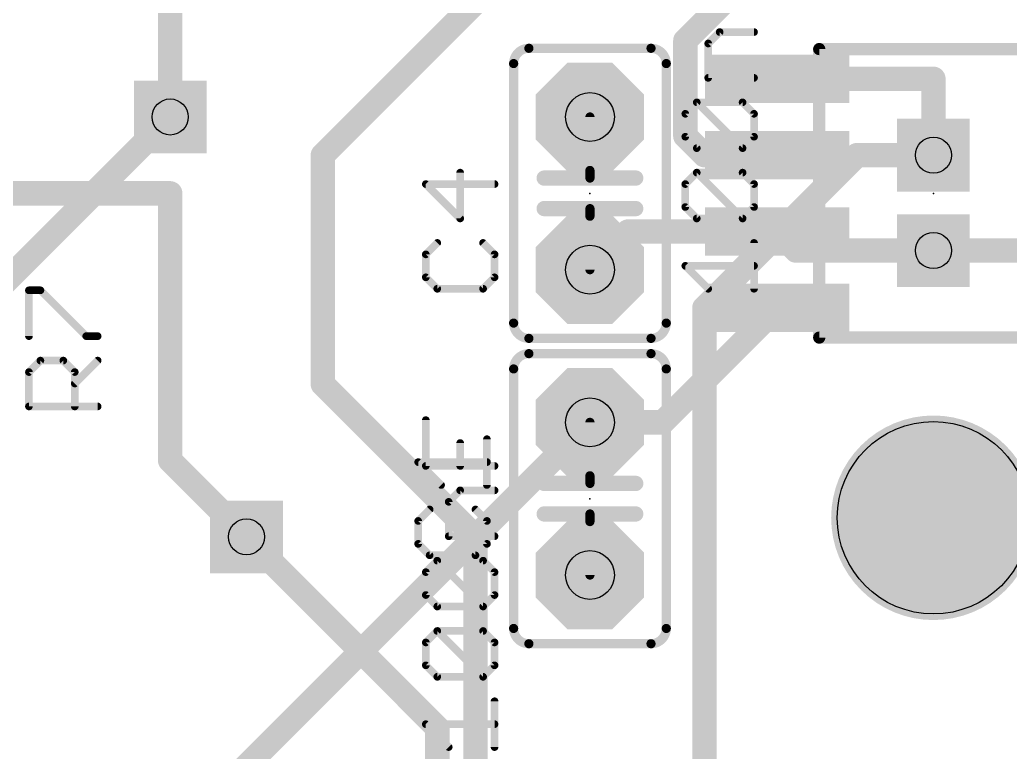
# Model space of a CAD drawing. Extents: x 34.1 to 120.9, y -11.6 to 61.2.
# Drawn here: x 59.73 to 76.21, y 26.9 to 39.08 of the extents above; entities that cross this region are included whole.
import ezdxf

# ---------------------------------------------------------------- set-up
doc = ezdxf.new("R2010")
doc.units = 0
for name, color, linetype in [('1', 22, 'CONTINUOUS'), ('16', 175, 'CONTINUOUS'), ('17', 82, 'CONTINUOUS'), ('18', 82, 'CONTINUOUS'), ('20', 7, 'CONTINUOUS'), ('21', 253, 'CONTINUOUS'), ('23', 7, 'CONTINUOUS'), ('25', 253, 'CONTINUOUS'), ('27', 253, 'CONTINUOUS'), ('29', 253, 'CONTINUOUS'), ('30', 253, 'CONTINUOUS'), ('31', 253, 'CONTINUOUS'), ('44', 253, 'CONTINUOUS'), ('51', 253, 'CONTINUOUS')]:
    doc.layers.add(name, color=color, linetype=linetype)

# ---------------------------------------------------------------- blocks, each defined once
blk = doc.blocks.new('OCTAGONP')
at = {"const_width": 0.5}
blk.add_lwpolyline([(-0.25, -0.1036), (-0.25, 0.1036), (-0.1036, 0.25), (0.1036, 0.25), (0.25, 0.1036), (0.25, -0.1036), (0.1036, -0.25), (-0.1036, -0.25), (-0.25, -0.1036), (-0.25, 0.1036)], dxfattribs=at)
blk = doc.blocks.new('RECT')
blk.add_solid([(-0.5, -0.5), (0.5, -0.5), (-0.5, 0.5), (0.5, 0.5)])
blk = doc.blocks.new('SQUAREV')
blk.add_solid([(-0.5, -0.5), (0.5, -0.5), (-0.5, 0.5), (0.5, 0.5)])

msp = doc.modelspace()

# ---------------------------------------------------------------- linework, layer by layer
at = {"layer": '1', "const_width": 0.4064}
for points in [[(70.8025, 38.735), (75.2475, 43.18)], [(64.77, 36.83), (67.945, 40.005)], [(70.8025, 37.1475), (70.8025, 38.735)], [(74.93, 38.1), (72.33, 38.1)], [(74.93, 36.83), (74.93, 38.1)], [(62.23, 37.465), (55.499, 30.734)], [(71.12, 36.83), (70.8025, 37.1475)], [(64.77, 33.02), (64.77, 36.83)], [(72.33, 36.83), (71.12, 36.83)], [(69.85, 35.56), (69.215, 34.925)], [(72.33, 35.56), (69.85, 35.56)], [(72.33, 35.56), (72.6475, 35.2425)], [(72.6475, 35.2425), (74.93, 35.2425)], [(72.33, 34.29), (70.425, 32.385)], [(67.31, 30.48), (64.77, 33.02)], [(70.425, 32.385), (69.215, 32.385)], [(63.5, 30.48), (66.675, 27.305)], [(67.31, 17.78), (67.31, 30.48)], [(66.675, 27.305), (66.675, 21.2725)]]:
    msp.add_lwpolyline(points, dxfattribs=at)
at = {"layer": '1', "const_width": 0.2032}
for points in [[(70.9041, 38.735, 1), (70.7009, 38.735)], [(70.7307, 38.8068, 1), (70.8743, 38.6632)], [(72.33, 38.2016, 1), (72.33, 37.9984)], [(75.0316, 38.1, 1), (74.8284, 38.1)], [(74.93, 37.9984, 1), (74.93, 38.2016)], [(62.3018, 37.3932, 1), (62.1582, 37.5368)], [(70.7009, 37.1475, 1), (70.9041, 37.1475)], [(70.8743, 37.2193, 1), (70.7307, 37.0757)], [(64.8716, 36.83, 1), (64.6684, 36.83)], [(64.6982, 36.9018, 1), (64.8418, 36.7582)], [(71.12, 36.9316, 1), (71.12, 36.7284)], [(71.0482, 36.7582, 1), (71.1918, 36.9018)], [(72.33, 36.7284, 1), (72.33, 36.9316)], [(74.8284, 36.83, 1), (75.0316, 36.83)], [(69.85, 35.6616, 1), (69.85, 35.4584)], [(69.9218, 35.4882, 1), (69.7782, 35.6318)], [(72.4018, 35.6318, 1), (72.2582, 35.4882)], [(72.33, 35.4584, 1), (72.33, 35.6616)], [(72.6475, 35.3441, 1), (72.6475, 35.1409)], [(74.93, 35.1409, 1), (74.93, 35.3441)], [(72.5757, 35.1707, 1), (72.7193, 35.3143)], [(69.1432, 34.9968, 1), (69.2868, 34.8532)], [(72.4018, 34.2182, 1), (72.2582, 34.3618)], [(64.8418, 33.0918, 1), (64.6982, 32.9482)], [(64.6684, 33.02, 1), (64.8716, 33.02)], [(69.215, 32.4866, 1), (69.215, 32.2834)], [(70.3532, 32.4568, 1), (70.4968, 32.3132)], [(70.425, 32.2834, 1), (70.425, 32.4866)], [(63.5718, 30.5518, 1), (63.4282, 30.4082)], [(67.4116, 30.48, 1), (67.2084, 30.48)], [(67.2382, 30.4082, 1), (67.3818, 30.5518)], [(66.7766, 27.305, 1), (66.5734, 27.305)], [(66.6032, 27.2332, 1), (66.7468, 27.3768)]]:
    msp.add_lwpolyline(points, format="xyb", dxfattribs=at)
at = {"layer": '16', "const_width": 0.4064}
for points in [[(62.23, 40.64), (62.23, 37.465)], [(71.12, 34.29), (73.66, 36.83)], [(73.66, 36.83), (74.93, 36.83)], [(58.42, 36.195), (62.23, 36.195)], [(62.23, 36.195), (62.23, 31.75)], [(77.1525, 35.2425), (74.93, 35.2425)], [(71.12, 26.67), (71.12, 34.29)], [(69.215, 32.385), (62.23, 25.4)], [(62.23, 31.75), (63.5, 30.48)]]:
    msp.add_lwpolyline(points, dxfattribs=at)
at = {"layer": '16', "const_width": 0.2032}
for points in [[(62.1284, 37.465, 1), (62.3316, 37.465)], [(73.66, 36.9316, 1), (73.66, 36.7284)], [(73.7318, 36.7582, 1), (73.5882, 36.9018)], [(74.93, 36.7284, 1), (74.93, 36.9316)], [(62.3316, 36.195, 1), (62.1284, 36.195)], [(62.23, 36.0934, 1), (62.23, 36.2966)], [(74.93, 35.3441, 1), (74.93, 35.1409)], [(71.2216, 34.29, 1), (71.0184, 34.29)], [(71.0482, 34.3618, 1), (71.1918, 34.2182)], [(69.2868, 32.3132, 1), (69.1432, 32.4568)], [(62.1284, 31.75, 1), (62.3316, 31.75)], [(62.3018, 31.8218, 1), (62.1582, 31.6782)], [(63.4282, 30.4082, 1), (63.5718, 30.5518)]]:
    msp.add_lwpolyline(points, format="xyb", dxfattribs=at)
at = {"layer": '20', "const_width": 0.0254}
msp.add_lwpolyline([(50.0126, 38.7604, 0.1623), (69.3928, 0)], format="xyb", dxfattribs=at)
at = {"layer": '20'}
msp.add_circle((74.93, 30.7975), 1.6, dxfattribs=at)
at = {"layer": '21'}
for points, const_width in [([(68.199, 38.608, 0.4142), (67.945, 38.354)], 0.1524), ([(68.199, 38.6461, 1), (68.199, 38.5699)], 0.0762), ([(68.199, 38.5699, 1), (68.199, 38.6461)], 0.0762), ([(70.485, 38.354, 0.4142), (70.231, 38.608)], 0.1524), ([(70.231, 38.6461, 1), (70.231, 38.5699)], 0.0762), ([(70.231, 38.5699, 1), (70.231, 38.6461)], 0.0762), ([(67.9831, 38.354, 1), (67.9069, 38.354)], 0.0762), ([(70.5231, 38.354, 1), (70.4469, 38.354)], 0.0762), ([(67.9069, 38.354, 1), (67.9831, 38.354)], 0.0762), ([(70.4469, 38.354, 1), (70.5231, 38.354)], 0.0762), ([(69.2531, 36.576, 1), (69.1769, 36.576)], 0.0762), ([(68.453, 36.5125, 1), (68.453, 36.3855)], 0.127), ([(69.215, 36.5125, 1), (69.215, 36.3855)], 0.127), ([(69.1769, 36.449, 1), (69.2531, 36.449)], 0.0762), ([(69.215, 36.3855, 1), (69.215, 36.5125)], 0.127), ([(69.977, 36.3855, 1), (69.977, 36.5125)], 0.127), ([(68.453, 36.0045, 1), (68.453, 35.8775)], 0.127), ([(69.215, 36.0045, 1), (69.215, 35.8775)], 0.127), ([(69.2531, 35.941, 1), (69.1769, 35.941)], 0.0762), ([(69.215, 35.8775, 1), (69.215, 36.0045)], 0.127), ([(69.977, 35.8775, 1), (69.977, 36.0045)], 0.127), ([(69.1769, 35.814, 1), (69.2531, 35.814)], 0.0762), ([(67.945, 34.036, 0.4142), (68.199, 33.782)], 0.1524), ([(67.9831, 34.036, 1), (67.9069, 34.036)], 0.0762), ([(67.9069, 34.036, 1), (67.9831, 34.036)], 0.0762), ([(70.231, 33.782, 0.4142), (70.485, 34.036)], 0.1524), ([(70.5231, 34.036, 1), (70.4469, 34.036)], 0.0762), ([(70.4469, 34.036, 1), (70.5231, 34.036)], 0.0762), ([(68.199, 33.8201, 1), (68.199, 33.7439)], 0.0762), ([(68.199, 33.7439, 1), (68.199, 33.8201)], 0.0762), ([(70.231, 33.8201, 1), (70.231, 33.7439)], 0.0762), ([(70.231, 33.7439, 1), (70.231, 33.8201)], 0.0762), ([(68.199, 33.528, 0.4142), (67.945, 33.274)], 0.1524), ([(68.199, 33.5661, 1), (68.199, 33.4899)], 0.0762), ([(68.199, 33.4899, 1), (68.199, 33.5661)], 0.0762), ([(70.485, 33.274, 0.4142), (70.231, 33.528)], 0.1524), ([(70.231, 33.5661, 1), (70.231, 33.4899)], 0.0762), ([(70.231, 33.4899, 1), (70.231, 33.5661)], 0.0762), ([(67.9831, 33.274, 1), (67.9069, 33.274)], 0.0762), ([(67.9069, 33.274, 1), (67.9831, 33.274)], 0.0762), ([(70.5231, 33.274, 1), (70.4469, 33.274)], 0.0762), ([(70.4469, 33.274, 1), (70.5231, 33.274)], 0.0762), ([(68.453, 31.4325, 1), (68.453, 31.3055)], 0.127), ([(69.215, 31.4325, 1), (69.215, 31.3055)], 0.127), ([(69.2531, 31.496, 1), (69.1769, 31.496)], 0.0762), ([(69.215, 31.3055, 1), (69.215, 31.4325)], 0.127), ([(69.977, 31.3055, 1), (69.977, 31.4325)], 0.127), ([(69.1769, 31.369, 1), (69.2531, 31.369)], 0.0762), ([(68.453, 30.9245, 1), (68.453, 30.7975)], 0.127), ([(69.215, 30.9245, 1), (69.215, 30.7975)], 0.127), ([(69.215, 30.7975, 1), (69.215, 30.9245)], 0.127), ([(69.977, 30.7975, 1), (69.977, 30.9245)], 0.127), ([(69.2531, 30.861, 1), (69.1769, 30.861)], 0.0762), ([(69.1769, 30.734, 1), (69.2531, 30.734)], 0.0762), ([(67.945, 28.956, 0.4142), (68.199, 28.702)], 0.1524), ([(67.9831, 28.956, 1), (67.9069, 28.956)], 0.0762), ([(70.231, 28.702, 0.4142), (70.485, 28.956)], 0.1524), ([(70.5231, 28.956, 1), (70.4469, 28.956)], 0.0762), ([(67.9069, 28.956, 1), (67.9831, 28.956)], 0.0762), ([(70.4469, 28.956, 1), (70.5231, 28.956)], 0.0762), ([(68.199, 28.7401, 1), (68.199, 28.6639)], 0.0762), ([(68.199, 28.6639, 1), (68.199, 28.7401)], 0.0762), ([(70.231, 28.7401, 1), (70.231, 28.6639)], 0.0762), ([(70.231, 28.6639, 1), (70.231, 28.7401)], 0.0762)]:
    msp.add_lwpolyline(points, format="xyb", dxfattribs=dict(at, const_width=const_width))
for points, const_width in [([(68.199, 38.608), (70.231, 38.608)], 0.1524), ([(67.945, 34.036), (67.945, 38.354)], 0.1524), ([(70.485, 38.354), (70.485, 34.036)], 0.1524), ([(69.215, 36.576), (69.215, 36.449)], 0.1524), ([(69.215, 36.449), (68.453, 36.449)], 0.254), ([(69.215, 36.449), (69.977, 36.449)], 0.254), ([(68.453, 35.941), (69.215, 35.941)], 0.254), ([(69.215, 35.941), (69.977, 35.941)], 0.254), ([(69.215, 35.941), (69.215, 35.814)], 0.1524), ([(68.199, 33.782), (70.231, 33.782)], 0.1524), ([(70.231, 33.528), (68.199, 33.528)], 0.1524), ([(67.945, 28.956), (67.945, 33.274)], 0.1524), ([(70.485, 33.274), (70.485, 28.956)], 0.1524), ([(69.215, 31.369), (68.453, 31.369)], 0.254), ([(69.977, 31.369), (69.215, 31.369)], 0.254), ([(69.215, 31.369), (69.215, 31.496)], 0.1524), ([(69.215, 30.861), (68.453, 30.861)], 0.254), ([(69.215, 30.861), (69.977, 30.861)], 0.254), ([(69.215, 30.734), (69.215, 30.861)], 0.1524), ([(70.231, 28.702), (68.199, 28.702)], 0.1524)]:
    msp.add_lwpolyline(points, dxfattribs=dict(at, const_width=const_width))
at = {"layer": '23'}
for p in [(69.215, 36.195), (74.93, 36.195), (69.215, 31.115)]:
    msp.add_point(p, dxfattribs=at)
at = {"layer": '25', "const_width": 0.127}
for points in [[(67.0555, 35.7769), (67.0555, 36.5395)], [(67.6275, 36.3489), (66.4835, 36.3489)], [(66.4835, 36.3489), (67.0555, 35.7769)], [(66.6742, 35.3702), (66.4835, 35.1795)], [(67.6275, 35.1795), (67.4368, 35.3702)], [(66.4835, 35.1795), (66.4835, 34.7982)], [(67.6275, 34.7982), (67.6275, 35.1795)], [(66.4835, 34.7982), (66.6742, 34.6075)], [(67.4368, 34.6075), (67.6275, 34.7982)], [(59.8795, 33.8191), (59.8795, 34.5817)], [(59.8795, 34.5817), (60.0702, 34.5817)], [(60.0702, 34.5817), (60.8328, 33.8191)], [(66.6742, 34.6075), (67.4368, 34.6075)], [(60.8328, 33.8191), (61.0235, 33.8191)], [(59.8795, 33.2217), (60.0702, 33.4124)], [(60.0702, 33.4124), (60.4515, 33.4124)], [(60.4515, 33.4124), (60.6422, 33.2217)], [(60.6422, 33.031), (61.0235, 33.4124)], [(59.8795, 32.6497), (59.8795, 33.2217)], [(60.6422, 33.2217), (60.6422, 32.6497)], [(61.0235, 32.6497), (59.8795, 32.6497)], [(67.5005, 31.3426), (67.5005, 32.1052)], [(66.7379, 31.3426), (66.3565, 31.7239)], [(66.3565, 31.7239), (67.5005, 31.7239)], [(66.5472, 30.9359), (66.3565, 30.7452)], [(67.5005, 30.7452), (67.3098, 30.9359)], [(66.3565, 30.7452), (66.3565, 30.3639)], [(67.5005, 30.3639), (67.5005, 30.7452)], [(66.3565, 30.3639), (66.5472, 30.1732)], [(67.3098, 30.1732), (67.5005, 30.3639)], [(66.5472, 30.1732), (67.3098, 30.1732)]]:
    msp.add_lwpolyline(points, dxfattribs=at)
at = {"layer": '25', "const_width": 0.0635}
for points in [[(67.0873, 36.5395, 1), (67.0238, 36.5395)], [(66.4835, 36.3806, 1), (66.4835, 36.3171)], [(66.506, 36.3713, 1), (66.4611, 36.3264)], [(67.6275, 36.3171, 1), (67.6275, 36.3806)], [(67.0238, 35.7769, 1), (67.0873, 35.7769)], [(67.0331, 35.7544, 1), (67.078, 35.7993)], [(66.6966, 35.3477, 1), (66.6517, 35.3926)], [(67.4593, 35.3926, 1), (67.4144, 35.3477)], [(66.5153, 35.1795, 1), (66.4518, 35.1795)], [(66.4611, 35.2019, 1), (66.506, 35.157)], [(67.6593, 35.1795, 1), (67.5957, 35.1795)], [(67.605, 35.157, 1), (67.65, 35.2019)], [(66.506, 34.8206, 1), (66.4611, 34.7757)], [(66.4518, 34.7982, 1), (66.5153, 34.7982)], [(67.5957, 34.7982, 1), (67.6593, 34.7982)], [(67.65, 34.7757, 1), (67.605, 34.8206)], [(59.8795, 34.6135, 1), (59.8795, 34.55)], [(59.9113, 34.5817, 1), (59.8478, 34.5817)], [(60.0926, 34.6042, 1), (60.0477, 34.5593)], [(60.0702, 34.55, 1), (60.0702, 34.6135)], [(66.6742, 34.6393, 1), (66.6742, 34.5757)], [(66.6517, 34.585, 1), (66.6966, 34.63)], [(67.4144, 34.63, 1), (67.4593, 34.585)], [(67.4368, 34.5757, 1), (67.4368, 34.6393)], [(59.8478, 33.8191, 1), (59.9113, 33.8191)], [(60.8328, 33.8509, 1), (60.8328, 33.7873)], [(60.8104, 33.7966, 1), (60.8553, 33.8416)], [(61.0235, 33.7873, 1), (61.0235, 33.8509)], [(60.0702, 33.4441, 1), (60.0702, 33.3806)], [(60.0926, 33.3899, 1), (60.0477, 33.4348)], [(60.474, 33.4348, 1), (60.4291, 33.3899)], [(60.4515, 33.3806, 1), (60.4515, 33.4441)], [(61.046, 33.3899, 1), (61.001, 33.4348)], [(59.9113, 33.2217, 1), (59.8478, 33.2217)], [(59.8571, 33.2441, 1), (59.902, 33.1992)], [(60.6739, 33.2217, 1), (60.6104, 33.2217)], [(60.6197, 33.1992, 1), (60.6646, 33.2441)], [(60.6197, 33.0535, 1), (60.6646, 33.0086)], [(59.8795, 32.6815, 1), (59.8795, 32.618)], [(59.8478, 32.6497, 1), (59.9113, 32.6497)], [(60.6104, 32.6497, 1), (60.6739, 32.6497)], [(61.0235, 32.618, 1), (61.0235, 32.6815)], [(67.5323, 32.1052, 1), (67.4688, 32.1052)], [(66.3565, 31.7557, 1), (66.3565, 31.6922)], [(66.379, 31.7464, 1), (66.3341, 31.7015)], [(67.5005, 31.6922, 1), (67.5005, 31.7557)], [(66.7154, 31.3201, 1), (66.7603, 31.3651)], [(67.4688, 31.3426, 1), (67.5323, 31.3426)], [(66.5696, 30.9134, 1), (66.5247, 30.9583)], [(67.3323, 30.9583, 1), (67.2874, 30.9134)], [(66.3883, 30.7452, 1), (66.3248, 30.7452)], [(66.3341, 30.7676, 1), (66.379, 30.7227)], [(67.5323, 30.7452, 1), (67.4688, 30.7452)], [(67.478, 30.7227, 1), (67.523, 30.7676)], [(66.3248, 30.3639, 1), (66.3883, 30.3639)], [(66.379, 30.3863, 1), (66.3341, 30.3414)], [(67.4688, 30.3639, 1), (67.5323, 30.3639)], [(67.523, 30.3414, 1), (67.478, 30.3863)], [(66.5472, 30.205, 1), (66.5472, 30.1415)], [(66.5247, 30.1508, 1), (66.5696, 30.1957)], [(67.2874, 30.1957, 1), (67.3323, 30.1508)], [(67.3098, 30.1415, 1), (67.3098, 30.205)]]:
    msp.add_lwpolyline(points, format="xyb", dxfattribs=at)
at = {"layer": '27', "const_width": 0.127}
for points in [[(71.1829, 38.6877), (71.3735, 38.8783)], [(71.3735, 38.8783), (71.9455, 38.8783)], [(71.1829, 38.1157), (71.1829, 38.6877)], [(71.9455, 38.1157), (71.1829, 38.1157)], [(70.8015, 37.5183), (70.9922, 37.7089)], [(70.9922, 37.7089), (71.7548, 37.7089)], [(71.7548, 36.9463), (70.9922, 37.7089)], [(71.7548, 37.7089), (71.9455, 37.5183)], [(70.8015, 37.137), (70.8015, 37.5183)], [(71.9455, 37.5183), (71.9455, 37.137)], [(70.9922, 36.9463), (70.8015, 37.137)], [(71.9455, 37.137), (71.7548, 36.9463)], [(71.7548, 36.9463), (70.9922, 36.9463)], [(70.8015, 36.3489), (70.9922, 36.5395)], [(70.9922, 36.5395), (71.7548, 36.5395)], [(71.7548, 35.7769), (70.9922, 36.5395)], [(71.7548, 36.5395), (71.9455, 36.3489)], [(70.8015, 35.9676), (70.8015, 36.3489)], [(71.9455, 36.3489), (71.9455, 35.9676)], [(70.9922, 35.7769), (70.8015, 35.9676)], [(71.9455, 35.9676), (71.7548, 35.7769)], [(71.7548, 35.7769), (70.9922, 35.7769)], [(71.9455, 34.6075), (71.9455, 35.3702)], [(71.1829, 34.6075), (70.8015, 34.9888)], [(70.8015, 34.9888), (71.9455, 34.9888)], [(66.4835, 31.6601), (66.4835, 32.4227)], [(67.0555, 31.6601), (67.0555, 32.0414)], [(67.6275, 31.6601), (66.4835, 31.6601)], [(66.8649, 31.0627), (67.0555, 31.2533)], [(67.0555, 31.2533), (67.6275, 31.2533)], [(66.8649, 30.4907), (66.8649, 31.0627)], [(67.6275, 30.4907), (66.8649, 30.4907)], [(66.4835, 29.8933), (66.6742, 30.0839)], [(66.6742, 30.0839), (67.4368, 30.0839)], [(67.4368, 29.3213), (66.6742, 30.0839)], [(67.4368, 30.0839), (67.6275, 29.8933)], [(66.4835, 29.512), (66.4835, 29.8933)], [(67.6275, 29.8933), (67.6275, 29.512)], [(66.6742, 29.3213), (66.4835, 29.512)], [(67.6275, 29.512), (67.4368, 29.3213)], [(67.4368, 29.3213), (66.6742, 29.3213)], [(66.4835, 28.7239), (66.6742, 28.9146)], [(66.6742, 28.9146), (67.4368, 28.9146)], [(67.4368, 28.1519), (66.6742, 28.9146)], [(67.4368, 28.9146), (67.6275, 28.7239)], [(66.4835, 28.3426), (66.4835, 28.7239)], [(67.6275, 28.7239), (67.6275, 28.3426)], [(66.6742, 28.1519), (66.4835, 28.3426)], [(67.6275, 28.3426), (67.4368, 28.1519)], [(67.4368, 28.1519), (66.6742, 28.1519)], [(67.6275, 26.9825), (67.6275, 27.7452)], [(66.8649, 26.9825), (66.4835, 27.3638)], [(66.4835, 27.3638), (67.6275, 27.3638)]]:
    msp.add_lwpolyline(points, dxfattribs=at)
at = {"layer": '27', "const_width": 0.0635}
for points in [[(71.3735, 38.9101, 1), (71.3735, 38.8466)], [(71.396, 38.8559, 1), (71.3511, 38.9008)], [(71.9455, 38.8466, 1), (71.9455, 38.9101)], [(71.2146, 38.6877, 1), (71.1511, 38.6877)], [(71.1604, 38.7101, 1), (71.2053, 38.6652)], [(71.1511, 38.1157, 1), (71.2146, 38.1157)], [(71.1829, 38.1474, 1), (71.1829, 38.0839)], [(71.9455, 38.0839, 1), (71.9455, 38.1474)], [(70.9922, 37.7407, 1), (70.9922, 37.6772)], [(71.0146, 37.7314, 1), (70.9697, 37.6865)], [(71.0146, 37.6865, 1), (70.9697, 37.7314)], [(71.7773, 37.7314, 1), (71.7324, 37.6865)], [(71.7548, 37.6772, 1), (71.7548, 37.7407)], [(70.8333, 37.5183, 1), (70.7698, 37.5183)], [(71.9773, 37.5183, 1), (71.9138, 37.5183)], [(70.7791, 37.5407, 1), (70.824, 37.4958)], [(71.923, 37.4958, 1), (71.968, 37.5407)], [(70.824, 37.1594, 1), (70.7791, 37.1145)], [(70.7698, 37.137, 1), (70.8333, 37.137)], [(71.9138, 37.137, 1), (71.9773, 37.137)], [(71.968, 37.1145, 1), (71.923, 37.1594)], [(70.9922, 36.978, 1), (70.9922, 36.9145)], [(70.9697, 36.9238, 1), (71.0146, 36.9687)], [(71.7324, 36.9687, 1), (71.7773, 36.9238)], [(71.7324, 36.9238, 1), (71.7773, 36.9687)], [(71.7548, 36.9145, 1), (71.7548, 36.978)], [(70.9922, 36.5713, 1), (70.9922, 36.5078)], [(71.0146, 36.562, 1), (70.9697, 36.5171)], [(71.0146, 36.5171, 1), (70.9697, 36.562)], [(71.7773, 36.562, 1), (71.7324, 36.5171)], [(71.7548, 36.5078, 1), (71.7548, 36.5713)], [(70.8333, 36.3489, 1), (70.7698, 36.3489)], [(70.7791, 36.3713, 1), (70.824, 36.3264)], [(71.9773, 36.3489, 1), (71.9138, 36.3489)], [(71.923, 36.3264, 1), (71.968, 36.3713)], [(70.824, 35.99, 1), (70.7791, 35.9451)], [(70.7698, 35.9676, 1), (70.8333, 35.9676)], [(71.9138, 35.9676, 1), (71.9773, 35.9676)], [(71.968, 35.9451, 1), (71.923, 35.99)], [(70.9922, 35.8086, 1), (70.9922, 35.7451)], [(70.9697, 35.7544, 1), (71.0146, 35.7993)], [(71.7324, 35.7993, 1), (71.7773, 35.7544)], [(71.7324, 35.7544, 1), (71.7773, 35.7993)], [(71.7548, 35.7451, 1), (71.7548, 35.8086)], [(71.9773, 35.3702, 1), (71.9138, 35.3702)], [(70.8015, 35.0206, 1), (70.8015, 34.9571)], [(70.824, 35.0113, 1), (70.7791, 34.9664)], [(71.9455, 34.9571, 1), (71.9455, 35.0206)], [(71.1604, 34.585, 1), (71.2053, 34.63)], [(71.9138, 34.6075, 1), (71.9773, 34.6075)], [(66.5153, 32.4227, 1), (66.4518, 32.4227)], [(67.0873, 32.0414, 1), (67.0238, 32.0414)], [(66.4835, 31.6918, 1), (66.4835, 31.6283)], [(66.4518, 31.6601, 1), (66.5153, 31.6601)], [(67.0238, 31.6601, 1), (67.0873, 31.6601)], [(67.6275, 31.6283, 1), (67.6275, 31.6918)], [(67.0555, 31.2851, 1), (67.0555, 31.2216)], [(67.078, 31.2309, 1), (67.0331, 31.2758)], [(67.6275, 31.2216, 1), (67.6275, 31.2851)], [(66.8966, 31.0627, 1), (66.8331, 31.0627)], [(66.8424, 31.0851, 1), (66.8873, 31.0402)], [(66.8331, 30.4907, 1), (66.8966, 30.4907)], [(66.8649, 30.5224, 1), (66.8649, 30.4589)], [(67.6275, 30.4589, 1), (67.6275, 30.5224)], [(66.6742, 30.1157, 1), (66.6742, 30.0522)], [(66.6966, 30.1064, 1), (66.6517, 30.0615)], [(66.6966, 30.0615, 1), (66.6517, 30.1064)], [(67.4593, 30.1064, 1), (67.4144, 30.0615)], [(67.4368, 30.0522, 1), (67.4368, 30.1157)], [(66.5153, 29.8933, 1), (66.4518, 29.8933)], [(66.4611, 29.9157, 1), (66.506, 29.8708)], [(67.6593, 29.8933, 1), (67.5957, 29.8933)], [(67.605, 29.8708, 1), (67.65, 29.9157)], [(66.506, 29.5344, 1), (66.4611, 29.4895)], [(66.4518, 29.512, 1), (66.5153, 29.512)], [(67.5957, 29.512, 1), (67.6593, 29.512)], [(67.65, 29.4895, 1), (67.605, 29.5344)], [(66.6742, 29.353, 1), (66.6742, 29.2895)], [(66.6517, 29.2988, 1), (66.6966, 29.3437)], [(67.4144, 29.3437, 1), (67.4593, 29.2988)], [(67.4144, 29.2988, 1), (67.4593, 29.3437)], [(67.4368, 29.2895, 1), (67.4368, 29.353)], [(66.6742, 28.9463, 1), (66.6742, 28.8828)], [(66.6966, 28.937, 1), (66.6517, 28.8921)], [(66.6966, 28.8921, 1), (66.6517, 28.937)], [(67.4593, 28.937, 1), (67.4144, 28.8921)], [(67.4368, 28.8828, 1), (67.4368, 28.9463)], [(66.5153, 28.7239, 1), (66.4518, 28.7239)], [(66.4611, 28.7463, 1), (66.506, 28.7014)], [(67.6593, 28.7239, 1), (67.5957, 28.7239)], [(67.605, 28.7014, 1), (67.65, 28.7463)], [(66.506, 28.365, 1), (66.4611, 28.3201)], [(66.4518, 28.3426, 1), (66.5153, 28.3426)], [(67.5957, 28.3426, 1), (67.6593, 28.3426)], [(67.65, 28.3201, 1), (67.605, 28.365)], [(66.6742, 28.1837, 1), (66.6742, 28.1202)], [(66.6517, 28.1294, 1), (66.6966, 28.1744)], [(67.4144, 28.1744, 1), (67.4593, 28.1294)], [(67.4144, 28.1294, 1), (67.4593, 28.1744)], [(67.4368, 28.1202, 1), (67.4368, 28.1837)], [(67.6593, 27.7452, 1), (67.5957, 27.7452)], [(66.4835, 27.3956, 1), (66.4835, 27.3321)], [(66.506, 27.3863, 1), (66.4611, 27.3414)], [(67.6275, 27.3321, 1), (67.6275, 27.3956)], [(66.8424, 26.9601, 1), (66.8873, 27.005)], [(67.5957, 26.9825, 1), (67.6593, 26.9825)]]:
    msp.add_lwpolyline(points, format="xyb", dxfattribs=at)
at = {"layer": '29', "const_width": 1.7016}
msp.add_lwpolyline([(74.93, 29.9467, 1), (74.93, 31.6483, 1), (74.93, 29.9467)], format="xyb", dxfattribs=at)
at = {"layer": '30', "const_width": 1.7016}
msp.add_lwpolyline([(74.93, 29.9467, 1), (74.93, 31.6483, 1), (74.93, 29.9467)], format="xyb", dxfattribs=at)
at = {"layer": '44'}
for centre, radius in [((62.23, 37.465), 0.3), ((69.215, 37.465), 0.4064), ((74.93, 36.83), 0.3), ((74.93, 35.2425), 0.3), ((69.215, 34.925), 0.4064), ((69.215, 32.385), 0.4064), ((63.5, 30.48), 0.3), ((69.215, 29.845), 0.4064)]:
    msp.add_circle(centre, radius, dxfattribs=at)
at = {"layer": '51'}
for points, const_width in [([(73.03, 38.595), (76.33, 38.595)], 0.2032), ([(73.03, 33.795), (73.03, 38.595)], 0.2032), ([(69.215, 37.465), (69.215, 36.576)], 0.1524), ([(69.215, 35.814), (69.215, 34.925)], 0.1524), ([(76.33, 33.795), (73.03, 33.795)], 0.2032), ([(69.215, 31.496), (69.215, 32.385)], 0.1524), ([(69.215, 29.845), (69.215, 30.734)], 0.1524)]:
    msp.add_lwpolyline(points, dxfattribs=dict(at, const_width=const_width))
for points, const_width in [([(73.03, 38.6458, 1), (73.03, 38.5442)], 0.1016), ([(73.0808, 38.595, 1), (72.9792, 38.595)], 0.1016), ([(69.2531, 37.465, 1), (69.1769, 37.465)], 0.0762), ([(69.1769, 36.576, 1), (69.2531, 36.576)], 0.0762), ([(69.2531, 35.814, 1), (69.1769, 35.814)], 0.0762), ([(69.1769, 34.925, 1), (69.2531, 34.925)], 0.0762), ([(73.03, 33.8458, 1), (73.03, 33.7442)], 0.1016), ([(72.9792, 33.795, 1), (73.0808, 33.795)], 0.1016), ([(69.2531, 32.385, 1), (69.1769, 32.385)], 0.0762), ([(69.1769, 31.496, 1), (69.2531, 31.496)], 0.0762), ([(69.2531, 30.734, 1), (69.1769, 30.734)], 0.0762), ([(69.1769, 29.845, 1), (69.2531, 29.845)], 0.0762)]:
    msp.add_lwpolyline(points, format="xyb", dxfattribs=dict(at, const_width=const_width))

# ---------------------------------------------------------------- block references
at = {"layer": '1', "xscale": 0.6, "yscale": 2.2, "rotation": 90}
for p in [(72.33, 38.1), (72.33, 36.83), (72.33, 35.56), (72.33, 34.29)]:
    msp.add_blockref('RECT', p, dxfattribs=at)
at = {"layer": '17', "xscale": 1.6002, "yscale": 1.6002}
for p, rotation in [((69.215, 37.465), 90), ((69.215, 37.465), 90), ((69.215, 34.925), 90), ((69.215, 34.925), 90), ((69.215, 32.385), 270), ((69.215, 32.385), 270), ((69.215, 29.845), 270), ((69.215, 29.845), 270)]:
    msp.add_blockref('OCTAGONP', p, dxfattribs=dict(at, rotation=rotation))
at = {"layer": '18', "xscale": 1.0064, "yscale": 1.0064}
for p in [(62.23, 37.465), (62.23, 37.465), (74.93, 36.83), (74.93, 36.83), (74.93, 35.2425), (74.93, 35.2425), (63.5, 30.48), (63.5, 30.48)]:
    msp.add_blockref('SQUAREV', p, dxfattribs=at)
at = {"layer": '29'}
for name, p, xscale, yscale, rotation in [('RECT', (72.33, 38.1), 0.8032, 2.4032, 90), ('OCTAGONP', (69.215, 37.465), 1.8034, 1.8034, 90), ('RECT', (72.33, 36.83), 0.8032, 2.4032, 90), ('RECT', (72.33, 35.56), 0.8032, 2.4032, 90), ('OCTAGONP', (69.215, 34.925), 1.8034, 1.8034, 90), ('RECT', (72.33, 34.29), 0.8032, 2.4032, 90), ('OCTAGONP', (69.215, 32.385), 1.8034, 1.8034, 270), ('OCTAGONP', (69.215, 29.845), 1.8034, 1.8034, 270)]:
    msp.add_blockref(name, p, dxfattribs=dict(at, xscale=xscale, yscale=yscale, rotation=rotation))
at = {"layer": '29', "xscale": 1.2096, "yscale": 1.2096}
for p in [(62.23, 37.465), (74.93, 36.83), (74.93, 35.2425), (63.5, 30.48)]:
    msp.add_blockref('SQUAREV', p, dxfattribs=at)
at = {"layer": '30', "xscale": 1.8034, "yscale": 1.8034}
for p, rotation in [((69.215, 37.465), 90), ((69.215, 34.925), 90), ((69.215, 32.385), 270), ((69.215, 29.845), 270)]:
    msp.add_blockref('OCTAGONP', p, dxfattribs=dict(at, rotation=rotation))
at = {"layer": '30', "xscale": 1.2096, "yscale": 1.2096}
for p in [(62.23, 37.465), (74.93, 36.83), (74.93, 35.2425), (63.5, 30.48)]:
    msp.add_blockref('SQUAREV', p, dxfattribs=at)
at = {"layer": '31', "xscale": 0.6, "yscale": 2.2, "rotation": 90}
for p in [(72.33, 38.1), (72.33, 36.83), (72.33, 35.56), (72.33, 34.29)]:
    msp.add_blockref('RECT', p, dxfattribs=at)
at = {"layer": '51', "xscale": 0.49, "yscale": 1.1, "rotation": 90}
for p in [(72.38, 38.1), (72.38, 36.83), (72.38, 35.56), (72.38, 34.29)]:
    msp.add_blockref('RECT', p, dxfattribs=at)

doc.saveas('drawing.dxf')
